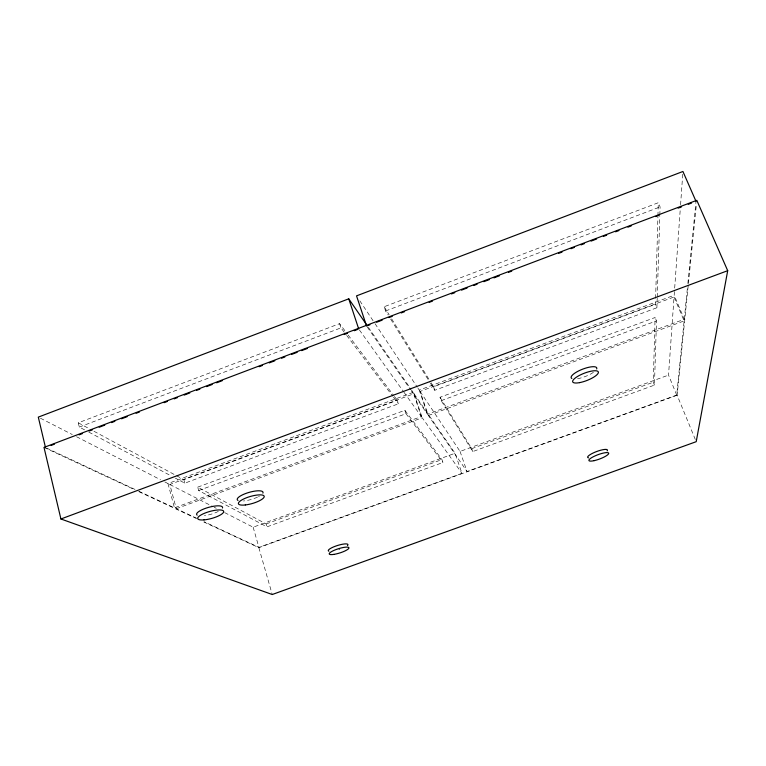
<?xml version="1.0" encoding="UTF-8"?>
<svg xmlns="http://www.w3.org/2000/svg" width="766" height="766" viewBox="0 0 766 766"><rect width="100%" height="100%" fill="white"/><g stroke="black" fill="none" stroke-linecap="round" stroke-linejoin="round"><path stroke-width="0.57" stroke-dasharray="3.83 2.87" d="M654.451 385.106L653.283 382.215L655.093 317.497L440.029 397.267L441.197 400.656L472.756 451.576L654.451 385.106L656.481 320.877L655.093 317.497M430.358 383.163L434.772 390.287L656.902 307.75L655.466 304.274L655.6 299.496M655.629 298.309L657.908 217.065M657.937 215.868L658.31 202.722L384.168 306.735L385.604 310.958L388.123 315.017M656.902 307.75L657.199 298.252M657.238 297.074L659.794 216.395M659.832 215.208L660.091 206.906L658.31 202.722M676.723 395.074L668.527 375.091L674.051 296.988L420.122 391.416L428.347 415.507L467.021 471.502L676.723 395.074L684.124 320.906L674.051 296.988M411.246 390.737L427.485 414.262L684.287 319.259L674.176 295.245L674.597 289.299M674.683 288.112L680.486 205.997M680.572 204.809L682.841 172.676M684.287 319.259L687.37 288.303M687.849 283.535L696.035 201.372M695.298 439.473L677.134 395.227L688.299 284.703M688.414 283.506L696.332 205.068M84.595 429.86L79.319 427.055L78.266 422.803L339.577 323.654L345.275 331.228M79.319 427.055L340.947 327.877L345.983 334.522M385.604 310.958L660.091 206.906M164.795 481.929L167.984 483.566L413.133 392.364L421.338 416.541L174.457 507.868L138.694 491.15M417.92 388.103L419.241 390.095L674.176 295.245M196.671 518.256L176.285 508.72L169.822 484.505L414.033 393.686L455.042 453.261L461.975 473.34L258.908 547.355L204.187 521.77M176.534 475.715L183.85 479.66L397.305 400.283L398.473 403.778L184.807 483.164L175.309 478.118M431.067 382.741L433.566 386.792L655.466 304.274M197.733 487.128L404.86 410.308L441.963 459.571L442.959 462.473L266.951 526.864L198.662 490.537L197.733 487.128L266.108 523.954L266.951 526.864M198.662 490.537L405.999 413.707L442.959 462.473M441.197 400.656L656.481 320.877M176.285 508.72L422.219 417.767L461.975 473.34M428.347 415.507L684.124 320.906M224.668 512.607L253.144 527.2L455.042 453.261M420.122 391.416L460.06 451.433L668.527 375.091M266.108 523.954L441.963 459.571M440.029 397.267L471.741 448.675L653.283 382.215M203.794 521.981L258.851 547.671L677.134 395.227M44.007 447.411L134.692 489.733M139.01 491.743L196.23 518.448M46.582 448.072L137.612 490.642M40.426 418.217L72.31 434.552M76.562 436.735L160.544 479.755M169.822 484.505L213.063 506.661M214.116 507.207L216.232 508.289M88.808 432.101L171.086 475.868M78.266 422.803L88.722 428.433M93.95 431.248L175.491 475.159M346.701 335.47L392.719 396.185M393.437 397.133L398.473 403.778M348.128 335.01L393.734 395.553M394.452 396.501L397.305 400.283M359.426 330.002L403.251 391.254M403.941 392.23L421.338 416.541M367.259 327.034L410.566 389.76M368.408 327.379L411.093 389.406M411.773 390.392L413.133 392.364M359.829 300.827L374.354 322.649M375.014 323.635L417.259 387.117M390.65 319.087L429.726 382.148M384.168 306.735L389.176 314.845M391.675 318.895L430.444 381.727M471.741 448.675L472.756 451.576M460.06 451.433L467.021 471.502M433.566 386.792L434.772 390.287M419.241 390.095L427.485 414.262M414.033 393.686L422.219 417.767M404.86 410.308L405.999 413.707M339.577 323.654L340.947 327.877M253.144 527.2L258.908 547.355M258.851 547.671L272.236 594.512M183.85 479.66L184.807 483.164M167.984 483.566L174.457 507.868M218.339 511.42A13.453 3.648 -15.6 0 1 204.388 515.671M593.43 372.324A13.711 3.907 -21.2 0 1 577.545 378.71M259.454 496.109A13.405 3.696 -16.1 0 1 258.525 496.617M257.529 497.105A13.405 3.696 -16.1 0 1 243.416 500.983M339.807 549.461A10.331 2.25 -17.5 0 1 338.898 549.758"/><path stroke-width="1.15" d="M727.7 270.685L696.208 441.685L272.236 594.512L60.916 518.984L44.007 447.411L696.811 200.319L727.7 270.685L60.916 518.984M366.368 324.43L348.75 298.826L38.3 417.125L45.5 447.574M51.092 445.448L54.453 444.184M79.061 434.868L82.412 433.594M89.124 431.057L92.485 429.793M99.197 427.246L104.789 425.13M111.501 422.593L114.862 421.319M121.574 418.782L127.166 416.666M136.109 413.276L139.469 412.003M164.077 402.696L167.438 401.422M174.15 398.885L177.501 397.611M184.213 395.074L189.805 392.958M196.517 390.421L199.878 389.147M206.59 386.61L212.182 384.494M216.654 382.799L222.255 380.683M259.167 366.703L262.527 365.439M269.239 362.902L274.831 360.776M281.543 358.239L284.895 356.975M291.607 354.428L297.198 352.312M301.68 350.617L307.271 348.501M344.183 334.531L347.544 333.267M354.256 330.72L357.607 329.457M369.93 324.794L366.579 326.057L356.535 295.868L682.927 171.488L696.035 201.372M376.633 322.256L382.215 320.14M388.917 317.603L392.269 316.339M401.202 312.959L404.553 311.685M429.123 302.388L432.474 301.124M451.461 293.933L454.803 292.669M461.505 290.132L467.088 288.016M473.79 285.488L477.141 284.215M483.844 281.677L489.426 279.571M493.898 277.876L499.48 275.76M508.413 272.38L511.765 271.116M558.673 253.364L562.024 252.091M570.957 248.711L574.308 247.447M581.001 244.909L584.353 243.645M591.055 241.108L596.637 238.992M603.34 236.455L606.691 235.191M615.625 231.811L618.976 230.537M627.909 227.157L631.261 225.893M655.83 216.596L659.181 215.323M678.169 208.141L681.52 206.868M688.222 204.331L691.574 203.067M348.75 298.826L358.727 329.026M197.121 515.154A13.453 3.648 -15.6 0 1 208.486 507.389A13.453 3.648 -15.6 0 1 222.485 508.021M588.508 457.877A10.561 2.336 -20.4 0 1 596.685 451.509A10.561 2.336 -20.4 0 1 607.189 450.887M571.838 378.5A13.711 3.907 -21.2 0 1 582.687 369.145A13.711 3.907 -21.2 0 1 596.685 368.953M237.977 500.457A13.405 3.696 -16.1 0 1 248.883 492.442A13.405 3.696 -16.1 0 1 262.901 493.122M328.873 551.233A10.331 2.25 -17.5 0 1 337.93 545.354A10.331 2.25 -17.5 0 1 347.477 545.603M203.976 519.894A13.462 3.61 -15.6 0 0 223.71 511.678A13.462 3.61 -15.6 0 0 204.436 513.297A13.462 3.61 -15.6 0 0 203.976 519.894M594.071 460.672A10.571 2.308 -20.4 0 0 608.721 453.28A10.571 2.308 -20.4 0 0 593.554 456.613A10.571 2.308 -20.4 0 0 594.071 460.672M579.527 382.646A13.721 3.859 -21.2 0 0 598.39 372.19A13.721 3.859 -21.2 0 0 578.656 375.819A13.721 3.859 -21.2 0 0 579.527 382.646M245.34 504.957A13.424 3.658 -16.2 0 0 264.222 496.387A13.424 3.658 -16.2 0 0 244.344 498.656A13.424 3.658 -16.2 0 0 245.34 504.957M333.938 554.383A10.341 2.221 -17.5 0 0 348.97 547.958A10.341 2.221 -17.5 0 0 334.369 550.227A10.341 2.221 -17.5 0 0 333.938 554.383"/></g></svg>
